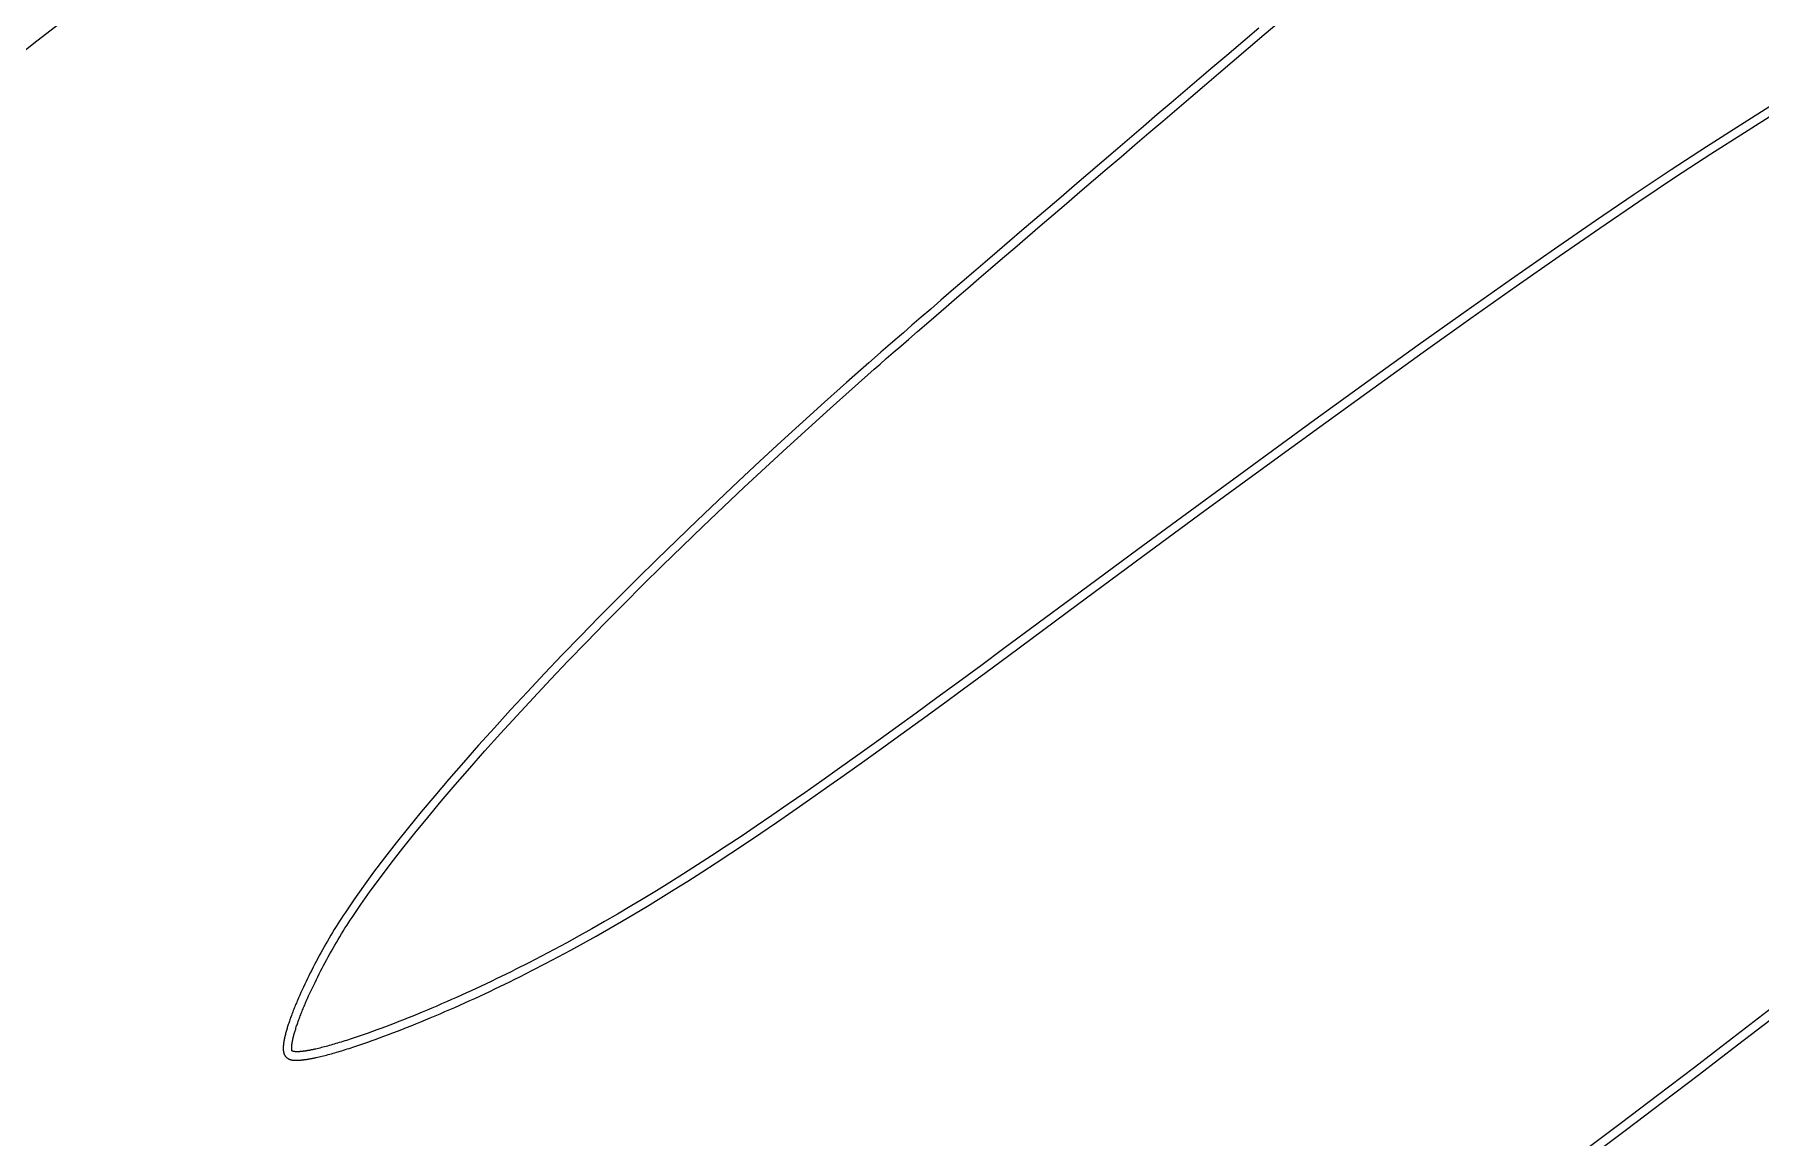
# Model space of a CAD drawing. Header units: metres. Extents: x 0 to 745, y 0 to 539.
# Drawn here: x 280.9 to 444.8, y 233.1 to 337.9 of the extents above; entities that cross this region are included whole.
import ezdxf

# ---------------------------------------------------------------- set-up
doc = ezdxf.new("R2010")
doc.units = ezdxf.units.M

msp = doc.modelspace()

# ---------------------------------------------------------------- linework, layer by layer
at = {"layer": '2', "color": 7}
for p, q in [((281.114765, 337.31863), (285.053542, 340.378645)), ((397.698956, 337.911717), (400.662815, 340.443516)), ((397.179447, 338.520435), (394.1406, 335.931248)), ((394.659368, 335.321912), (397.698956, 337.911717)), ((277.414883, 334.41894), (281.114765, 337.31863)), ((392.836332, 334.820951), (391.522745, 333.702004)), ((394.1406, 335.931248), (392.836332, 334.820951)), ((393.355277, 334.211769), (394.659368, 335.321912)), ((391.522745, 333.702004), (390.202231, 332.576464)), ((390.721409, 331.967505), (392.041824, 333.092947)), ((392.041824, 333.092947), (393.355277, 334.211769)), ((388.877185, 331.446385), (387.550001, 330.313824)), ((390.202231, 332.576464), (388.877185, 331.446385)), ((389.396429, 330.837504), (390.721409, 331.967505)), ((445.998637, 331.239249), (442.932032, 329.322583)), ((387.550001, 330.313824), (386.223074, 329.180838)), ((386.742377, 328.572064), (388.069286, 329.705004)), ((388.069286, 329.705004), (389.396429, 330.837504)), ((443.324671, 328.631311), (446.382436, 330.543009)), ((384.898797, 328.04948), (383.579564, 326.921809)), ((386.223074, 329.180838), (384.898797, 328.04948)), ((385.418103, 327.440744), (386.742377, 328.572064)), ((442.932032, 329.322583), (439.728602, 327.270332)), ((440.129859, 326.583955), (443.324671, 328.631311)), ((383.579564, 326.921809), (382.26777, 325.799879)), ((382.787056, 325.191208), (384.098863, 326.313106)), ((384.098863, 326.313106), (385.418103, 327.440744)), ((439.728602, 327.270332), (436.374862, 325.074068)), ((436.784472, 324.392483), (440.129859, 326.583955)), ((380.965809, 324.685747), (379.676074, 323.581469)), ((382.26777, 325.799879), (380.965809, 324.685747)), ((381.485081, 324.07711), (382.787056, 325.191208)), ((436.374862, 325.074068), (432.857329, 322.725364)), ((379.676074, 323.581469), (378.40096, 322.489099)), ((380.195337, 322.972873), (381.485081, 324.07711)), ((433.274985, 322.048438), (436.784472, 324.392483)), ((377.142861, 321.410695), (375.904172, 320.348313)), ((378.40096, 322.489099), (377.142861, 321.410695)), ((377.662143, 320.802222), (378.920225, 321.880557)), ((378.920225, 321.880557), (380.195337, 322.972873)), ((432.857329, 322.725364), (429.162516, 320.215792)), ((429.58787, 319.543362), (433.274985, 322.048438)), ((375.904172, 320.348313), (374.687285, 319.304007)), ((375.206666, 318.695733), (376.42349, 319.739927)), ((376.42349, 319.739927), (377.662143, 320.802222)), ((429.162516, 320.215792), (425.276939, 317.536923)), ((373.494596, 318.279835), (372.328498, 317.277852)), ((374.687285, 319.304007), (373.494596, 318.279835)), ((374.014071, 317.671699), (375.206666, 318.695733)), ((425.7096, 316.868797), (429.58787, 319.543362)), ((372.328498, 317.277852), (371.191385, 316.300113)), ((371.711162, 315.692354), (372.848103, 316.669886)), ((372.848103, 316.669886), (374.014071, 317.671699)), ((425.276939, 317.536923), (421.187114, 314.680331)), ((421.626649, 314.016287), (425.7096, 316.868797)), ((370.085652, 315.348676), (369.013692, 314.425595)), ((371.191385, 316.300113), (370.085652, 315.348676)), ((370.605647, 314.741163), (371.711162, 315.692354)), ((367.977901, 313.532927), (366.980671, 312.672727)), ((369.013692, 314.425595), (367.977901, 313.532927)), ((368.498492, 312.926043), (369.533957, 313.818372)), ((369.533957, 313.818372), (370.605647, 314.741163)), ((421.187114, 314.680331), (416.879555, 311.637587)), ((417.325489, 310.977372), (421.626649, 314.016287)), ((366.024397, 311.847052), (365.111473, 311.057958)), ((366.980671, 312.672727), (366.024397, 311.847052)), ((366.545834, 311.241005), (367.501652, 312.066234)), ((367.501652, 312.066234), (368.498492, 312.926043)), ((416.879555, 311.637587), (412.340777, 308.400263)), ((364.244294, 310.3075), (363.425252, 309.597734)), ((365.111473, 311.057958), (364.244294, 310.3075)), ((364.766867, 309.702531), (365.63344, 310.452418)), ((365.63344, 310.452418), (366.545834, 311.241005)), ((412.792594, 307.743597), (417.325489, 310.977372)), ((361.94116, 308.308504), (361.280898, 307.73315)), ((362.656743, 308.930717), (361.94116, 308.308504)), ((362.466075, 307.705676), (363.180785, 308.3271)), ((363.425252, 309.597734), (362.656743, 308.930717)), ((363.180785, 308.3271), (363.948516, 308.993405)), ((363.948516, 308.993405), (364.766867, 309.702531)), ((412.340777, 308.400263), (407.557296, 304.959931)), ((360.135912, 306.731248), (358.029623, 304.87101)), ((360.678351, 307.206713), (360.135912, 306.731248)), ((360.664056, 306.131288), (361.205311, 306.60571)), ((361.280898, 307.73315), (360.678351, 307.206713)), ((361.205311, 306.60571), (361.806783, 307.131192)), ((361.806783, 307.131192), (362.466075, 307.705676)), ((408.014437, 304.306503), (412.792594, 307.743597)), ((358.561054, 304.273865), (360.664056, 306.131288)), ((407.557296, 304.959931), (402.515628, 301.308164)), ((358.029623, 304.87101), (355.938992, 303.003889)), ((356.473545, 302.409284), (358.561054, 304.273865)), ((402.97749, 300.657633), (408.014437, 304.306503)), ((355.938992, 303.003889), (353.865855, 301.131803)), ((354.403392, 300.53951), (356.473545, 302.409284)), ((353.865855, 301.131803), (351.812053, 299.256676)), ((352.352458, 298.666508), (354.403392, 300.53951)), ((402.515628, 301.308164), (397.202286, 297.436534)), ((397.668228, 296.788529), (402.97749, 300.657633)), ((351.812053, 299.256676), (349.779421, 297.380427)), ((350.322606, 296.792243), (352.352458, 298.666508)), ((349.779421, 297.380427), (347.7698, 295.504977)), ((348.3157, 294.918679), (350.322606, 296.792243)), ((397.202286, 297.436534), (391.603787, 293.336613)), ((392.073122, 292.690733), (397.668228, 296.788529)), ((347.7698, 295.504977), (345.785027, 293.632247)), ((345.785027, 293.632247), (343.82694, 291.764158)), ((346.333602, 293.047782), (348.3157, 294.918679)), ((344.378176, 291.181516), (346.333602, 293.047782)), ((391.603787, 293.336613), (385.706646, 288.999973)), ((386.178647, 288.355789), (392.073122, 292.690733)), ((343.82694, 291.764158), (341.897378, 289.90263)), ((342.451284, 289.321847), (344.378176, 291.181516)), ((341.897378, 289.90263), (339.998179, 288.049585)), ((340.554791, 287.470738), (342.451284, 289.321847)), ((385.706646, 288.999973), (379.497377, 284.418186)), ((339.998179, 288.049585), (338.13118, 286.206944)), ((338.690558, 285.630155), (340.554791, 287.470738)), ((379.971275, 283.775239), (386.178647, 288.355789)), ((338.13118, 286.206944), (336.298222, 284.376626)), ((336.86045, 283.802062), (338.690558, 285.630155)), ((336.298222, 284.376626), (334.501141, 282.560553)), ((335.06633, 281.988425), (336.86045, 283.802062)), ((379.497377, 284.418186), (372.962496, 279.582824)), ((373.43748, 278.940624), (379.971275, 283.775239)), ((334.501141, 282.560553), (332.741775, 280.760647)), ((332.741775, 280.760647), (331.021964, 278.978826)), ((333.31006, 280.191208), (335.06633, 281.988425)), ((331.021964, 278.978826), (329.343546, 277.217014)), ((331.593503, 278.412376), (333.31006, 280.191208)), ((372.962496, 279.582824), (370.772305, 277.963169)), ((371.246108, 277.320102), (373.43748, 278.940624)), ((329.343546, 277.217014), (327.708357, 275.477129)), ((329.918524, 276.653893), (331.593503, 278.412376)), ((370.772305, 277.963169), (368.656312, 276.404306)), ((369.128661, 275.760185), (371.246108, 277.320102)), ((327.708357, 275.477129), (326.118238, 273.761094)), ((328.286984, 274.917726), (329.918524, 276.653893)), ((368.656312, 276.404306), (366.611636, 274.904339)), ((367.082269, 274.258988), (369.128661, 275.760185)), ((326.700748, 273.205838), (328.286984, 274.917726)), ((366.611636, 274.904339), (364.635397, 273.461376)), ((365.104063, 272.814627), (367.082269, 274.258988)), ((326.118238, 273.761094), (324.575026, 272.070828)), ((325.161678, 271.520195), (326.700748, 273.205838)), ((364.635397, 273.461376), (362.724714, 272.073521)), ((363.191173, 271.425216), (365.104063, 272.814627)), ((324.575026, 272.070828), (323.080559, 270.408253)), ((323.671637, 269.86276), (325.161678, 271.520195)), ((360.876706, 270.73888), (359.088493, 269.455559)), ((362.724714, 272.073521), (360.876706, 270.73888)), ((361.340728, 270.08887), (363.191173, 271.425216)), ((323.080559, 270.408253), (321.636676, 268.77529)), ((322.232489, 268.2355), (323.671637, 269.86276)), ((359.088493, 269.455559), (357.357194, 268.221663)), ((359.549859, 268.803703), (361.340728, 270.08887)), ((321.636676, 268.77529), (320.245214, 267.173859)), ((320.846097, 266.640378), (322.232489, 268.2355)), ((357.357194, 268.221663), (355.679929, 267.035298)), ((356.135367, 266.37937), (357.815695, 267.567832)), ((357.815695, 267.567832), (359.549859, 268.803703)), ((320.245214, 267.173859), (318.908013, 265.605881)), ((319.514323, 265.07936), (320.846097, 266.640378)), ((354.053816, 265.894571), (352.475977, 264.797586)), ((355.679929, 267.035298), (354.053816, 265.894571)), ((354.506004, 265.236433), (356.135367, 266.37937)), ((317.626909, 264.073277), (316.403743, 262.577968)), ((318.908013, 265.605881), (317.626909, 264.073277)), ((318.239032, 263.554411), (319.514323, 265.07936)), ((352.475977, 264.797586), (350.943529, 263.742449)), ((351.388695, 263.079593), (352.924737, 264.137136)), ((352.924737, 264.137136), (354.506004, 265.236433)), ((316.403743, 262.577968), (315.240351, 261.121875)), ((317.022085, 262.067495), (318.239032, 263.554411)), ((349.453593, 262.727266), (348.003287, 261.750143)), ((350.943529, 263.742449), (349.453593, 262.727266)), ((349.895009, 262.06192), (351.388695, 263.079593)), ((315.240351, 261.121875), (314.138572, 259.706918)), ((315.865347, 260.620577), (317.022085, 262.067495)), ((346.589732, 260.809185), (345.210046, 259.902498)), ((348.003287, 261.750143), (346.589732, 260.809185)), ((347.023224, 260.138642), (348.440808, 261.082231)), ((348.440808, 261.082231), (349.895009, 262.06192)), ((314.138572, 259.706918), (313.100245, 258.335019)), ((313.739949, 257.854595), (314.770681, 259.215622)), ((314.770681, 259.215622), (315.865347, 260.620577)), ((345.210046, 259.902498), (343.861349, 259.028188)), ((344.28642, 258.35222), (345.639384, 259.229266)), ((345.639384, 259.229266), (347.023224, 260.138642)), ((313.100245, 258.335019), (312.127207, 257.008097)), ((312.775015, 256.53946), (313.739949, 257.854595)), ((342.54076, 258.184359), (341.2454, 257.369119)), ((341.661639, 256.687575), (342.961462, 257.505618)), ((343.861349, 259.028188), (342.54076, 258.184359)), ((342.961462, 257.505618), (344.28642, 258.35222)), ((312.127207, 257.008097), (311.221296, 255.728075)), ((311.877741, 255.272183), (312.775015, 256.53946)), ((338.71884, 255.816826), (337.481879, 255.075984)), ((339.972386, 256.580573), (338.71884, 255.816826)), ((339.125921, 255.129626), (340.384082, 255.896206)), ((341.2454, 257.369119), (339.972386, 256.580573)), ((340.384082, 255.896206), (341.661639, 256.687575)), ((310.212103, 254.23582), (310.040835, 253.972385)), ((310.384352, 254.496872), (310.212103, 254.23582)), ((311.221296, 255.728075), (310.384352, 254.496872)), ((311.049992, 254.054728), (311.877741, 255.272183)), ((336.258624, 254.356152), (335.046194, 253.655437)), ((337.481879, 255.075984), (336.258624, 254.356152)), ((336.656305, 253.663292), (337.884285, 254.38595)), ((337.884285, 254.38595), (339.125921, 255.129626)), ((309.202094, 252.626203), (309.038436, 252.352512)), ((309.367224, 252.898666), (309.202094, 252.626203)), ((309.533745, 253.169708), (309.367224, 252.898666)), ((309.701575, 253.439136), (309.533745, 253.169708)), ((309.870632, 253.70676), (309.701575, 253.439136)), ((310.040835, 253.972385), (309.870632, 253.70676)), ((310.049857, 252.482582), (310.213756, 252.749516)), ((310.213756, 252.749516), (310.378885, 253.014755)), ((310.378885, 253.014755), (310.54516, 253.278096)), ((310.54516, 253.278096), (310.712493, 253.53934)), ((310.712493, 253.53934), (310.880799, 253.798284)), ((310.880799, 253.798284), (311.049992, 254.054728)), ((333.841708, 252.971944), (332.642286, 252.303779)), ((335.046194, 253.655437), (333.841708, 252.971944)), ((334.229831, 252.273493), (335.43911, 252.959768)), ((335.43911, 252.959768), (336.656305, 253.663292)), ((308.245098, 250.972359), (308.091993, 250.695336)), ((308.400167, 251.249308), (308.245098, 250.972359)), ((308.557117, 251.52599), (308.400167, 251.249308)), ((308.715866, 251.802213), (308.557117, 251.52599)), ((308.876333, 252.077784), (308.715866, 251.802213)), ((309.038436, 252.352512), (308.876333, 252.077784)), ((308.944286, 250.583475), (309.097151, 250.856642)), ((309.097151, 250.856642), (309.251852, 251.129523)), ((309.251852, 251.129523), (309.408301, 251.401916)), ((309.408301, 251.401916), (309.566412, 251.673619)), ((309.566412, 251.673619), (309.726099, 251.944432)), ((309.726099, 251.944432), (309.887277, 252.214154)), ((309.887277, 252.214154), (310.049857, 252.482582)), ((330.247111, 251.005855), (329.045597, 250.372307)), ((331.445047, 251.649047), (330.247111, 251.005855)), ((330.620787, 250.299307), (331.823539, 250.945147)), ((332.642286, 252.303779), (331.445047, 251.649047)), ((331.823539, 250.945147), (333.025597, 251.602581)), ((333.025597, 251.602581), (334.229831, 252.273493)), ((307.35877, 249.315835), (307.219159, 249.042404)), ((307.500835, 249.590345), (307.35877, 249.315835)), ((307.645271, 249.865743), (307.500835, 249.590345)), ((307.791998, 250.141835), (307.645271, 249.865743)), ((307.940932, 250.41843), (307.791998, 250.141835)), ((308.091993, 250.695336), (307.940932, 250.41843)), ((308.070444, 248.949725), (308.210492, 249.220385)), ((308.210492, 249.220385), (308.352892, 249.491966)), ((308.352892, 249.491966), (308.497558, 249.764267)), ((308.497558, 249.764267), (308.644402, 250.037086)), ((308.644402, 250.037086), (308.793341, 250.310222)), ((308.793341, 250.310222), (308.944286, 250.583475)), ((327.837624, 249.746509), (326.620312, 249.126568)), ((329.045597, 250.372307), (327.837624, 249.746509)), ((328.201719, 249.034867), (329.41447, 249.663175)), ((329.41447, 249.663175), (330.620787, 250.299307)), ((306.560762, 247.698178), (306.437587, 247.435265)), ((306.686881, 247.963325), (306.560762, 247.698178)), ((306.815862, 248.230514), (306.686881, 247.963325)), ((306.947623, 248.499552), (306.815862, 248.230514)), ((307.082083, 248.770246), (306.947623, 248.499552)), ((307.219159, 249.042404), (307.082083, 248.770246)), ((307.28437, 247.356378), (307.408497, 247.617285)), ((307.408497, 247.617285), (307.535493, 247.880321)), ((307.535493, 247.880321), (307.665272, 248.145284)), ((307.665272, 248.145284), (307.797748, 248.411973)), ((307.797748, 248.411973), (307.932834, 248.680187)), ((307.932834, 248.680187), (308.070444, 248.949725)), ((323.802941, 247.748544), (323.330054, 247.525568)), ((324.275359, 247.973605), (323.802941, 247.748544)), ((324.747019, 248.200646), (324.275359, 247.973605)), ((325.217634, 248.429565), (324.747019, 248.200646)), ((325.094317, 247.480498), (325.567852, 247.710885)), ((325.686913, 248.66026), (325.217634, 248.429565)), ((325.567852, 247.710885), (326.040109, 247.94308)), ((326.154569, 248.892629), (325.686913, 248.66026)), ((326.040109, 247.94308), (326.510807, 248.176984)), ((326.620312, 249.126568), (326.154569, 248.892629)), ((326.510807, 248.176984), (326.979664, 248.412496)), ((326.979664, 248.412496), (328.201719, 249.034867)), ((305.816398, 246.037772), (305.764942, 245.91549)), ((305.868728, 246.160936), (305.816398, 246.037772)), ((305.975959, 246.409796), (305.868728, 246.160936)), ((306.086542, 246.661851), (305.975959, 246.409796)), ((306.200395, 246.916909), (306.086542, 246.661851)), ((306.317438, 247.174778), (306.200395, 246.916909)), ((306.437587, 247.435265), (306.317438, 247.174778)), ((306.60468, 245.846912), (306.709784, 246.09082)), ((306.709784, 246.09082), (306.818274, 246.338064)), ((306.818274, 246.338064), (306.930063, 246.588443)), ((306.930063, 246.588443), (307.045067, 246.841756)), ((307.045067, 246.841756), (307.163198, 247.097801)), ((307.163198, 247.097801), (307.28437, 247.356378)), ((320.030964, 246.031673), (319.564718, 245.829053)), ((320.499051, 246.237197), (320.030964, 246.031673)), ((320.968689, 246.445521), (320.499051, 246.237197)), ((321.439591, 246.656544), (320.968689, 246.445521)), ((321.911467, 246.870162), (321.439591, 246.656544)), ((321.767542, 245.92688), (322.242109, 246.141792)), ((322.384028, 247.086274), (321.911467, 246.870162)), ((322.242109, 246.141792), (322.717375, 246.359215)), ((322.856987, 247.304777), (322.384028, 247.086274)), ((322.717375, 246.359215), (323.193059, 246.57905)), ((323.330054, 247.525568), (322.856987, 247.304777)), ((323.193059, 246.57905), (323.668877, 246.801197)), ((323.668877, 246.801197), (324.144548, 247.025554)), ((324.144548, 247.025554), (324.619789, 247.252021)), ((324.619789, 247.252021), (325.094317, 247.480498)), ((305.141784, 244.30747), (305.10461, 244.200842)), ((305.179978, 244.415283), (305.141784, 244.30747)), ((305.219184, 244.524261), (305.179978, 244.415283)), ((305.259391, 244.634383), (305.219184, 244.524261)), ((305.30059, 244.745629), (305.259391, 244.634383)), ((305.342769, 244.85798), (305.30059, 244.745629)), ((305.385921, 244.971414), (305.342769, 244.85798)), ((305.430035, 245.085912), (305.385921, 244.971414)), ((305.475101, 245.201454), (305.430035, 245.085912)), ((305.521109, 245.318019), (305.475101, 245.201454)), ((305.56805, 245.435588), (305.521109, 245.318019)), ((305.615913, 245.554139), (305.56805, 245.435588)), ((305.664689, 245.673653), (305.615913, 245.554139)), ((305.714369, 245.79411), (305.664689, 245.673653)), ((305.764942, 245.91549), (305.714369, 245.79411)), ((305.971159, 244.250224), (306.01013, 244.356928)), ((306.01013, 244.356928), (306.05011, 244.464877)), ((306.05011, 244.464877), (306.091088, 244.574043)), ((306.091088, 244.574043), (306.133054, 244.684396)), ((306.133054, 244.684396), (306.175997, 244.795908)), ((306.175997, 244.795908), (306.219906, 244.90855)), ((306.219906, 244.90855), (306.264771, 245.022294)), ((306.264771, 245.022294), (306.31058, 245.137109)), ((306.31058, 245.137109), (306.357324, 245.252969)), ((306.357324, 245.252969), (306.404991, 245.369843)), ((306.404991, 245.369843), (306.453571, 245.487704)), ((306.453571, 245.487704), (306.503053, 245.606521)), ((306.503053, 245.606521), (306.553426, 245.726267)), ((306.553426, 245.726267), (306.60468, 245.846912)), ((315.935642, 244.324914), (315.49895, 244.153037)), ((316.376773, 244.500617), (315.935642, 244.324914)), ((316.822054, 244.680044), (316.376773, 244.500617)), ((317.271196, 244.863091), (316.822054, 244.680044)), ((317.72391, 245.049657), (317.271196, 244.863091)), ((317.574484, 244.122305), (318.030054, 244.310085)), ((318.179908, 245.239638), (317.72391, 245.049657)), ((318.030054, 244.310085), (318.488865, 244.501282)), ((318.638901, 245.432933), (318.179908, 245.239638)), ((318.488865, 244.501282), (318.950632, 244.695795)), ((319.100601, 245.629439), (318.638901, 245.432933)), ((318.950632, 244.695795), (319.415075, 244.893523)), ((319.564718, 245.829053), (319.100601, 245.629439)), ((319.415075, 244.893523), (319.881912, 245.094367)), ((319.881912, 245.094367), (320.350859, 245.298225)), ((320.350859, 245.298225), (320.821634, 245.504996)), ((320.821634, 245.504996), (321.293956, 245.714582)), ((321.293956, 245.714582), (321.767542, 245.92688)), ((445.896795, 245.436412), (442.177515, 242.562205)), ((442.663034, 241.927753), (446.384794, 244.803832)), ((304.65657, 242.672469), (304.647221, 242.630603)), ((304.66621, 242.714715), (304.65657, 242.672469)), ((304.676139, 242.757343), (304.66621, 242.714715)), ((304.686353, 242.800355), (304.676139, 242.757343)), ((304.696848, 242.843752), (304.686353, 242.800355)), ((304.718701, 242.931674), (304.696848, 242.843752)), ((304.741713, 243.021064), (304.718701, 242.931674)), ((304.765872, 243.111901), (304.741713, 243.021064)), ((304.79117, 243.204164), (304.765872, 243.111901)), ((304.817597, 243.297834), (304.79117, 243.204164)), ((304.845143, 243.392891), (304.817597, 243.297834)), ((304.873797, 243.489315), (304.845143, 243.392891)), ((304.903551, 243.587084), (304.873797, 243.489315)), ((304.934395, 243.68618), (304.903551, 243.587084)), ((304.966318, 243.786581), (304.934395, 243.68618)), ((304.99931, 243.888268), (304.966318, 243.786581)), ((305.033363, 243.991221), (304.99931, 243.888268)), ((305.068466, 244.095419), (305.033363, 243.991221)), ((305.10461, 244.200842), (305.068466, 244.095419)), ((305.473432, 242.654728), (305.493609, 242.735851)), ((305.493609, 242.735851), (305.514977, 242.81871)), ((305.514977, 242.81871), (305.537526, 242.903275)), ((305.537526, 242.903275), (305.561244, 242.989517)), ((305.561244, 242.989517), (305.586122, 243.077409)), ((305.586122, 243.077409), (305.612147, 243.16692)), ((305.612147, 243.16692), (305.639311, 243.258023)), ((305.639311, 243.258023), (305.667601, 243.350688)), ((305.667601, 243.350688), (305.697008, 243.444886)), ((305.697008, 243.444886), (305.72752, 243.54059)), ((305.72752, 243.54059), (305.759127, 243.637769)), ((305.759127, 243.637769), (305.791818, 243.736395)), ((305.791818, 243.736395), (305.825582, 243.83644)), ((305.825582, 243.83644), (305.860409, 243.937874)), ((305.860409, 243.937874), (305.896288, 244.040668)), ((305.896288, 244.040668), (305.933209, 244.144795)), ((305.933209, 244.144795), (305.971159, 244.250224)), ((311.439558, 242.667188), (311.254173, 242.605034)), ((311.626854, 242.73058), (311.439558, 242.667188)), ((311.816021, 242.795196), (311.626854, 242.73058)), ((312.007021, 242.861022), (311.816021, 242.795196)), ((312.199814, 242.928045), (312.007021, 242.861022)), ((312.394361, 242.996253), (312.199814, 242.928045)), ((312.590624, 243.065632), (312.394361, 242.996253)), ((312.988165, 243.207858), (312.590624, 243.065632)), ((313.392166, 243.354627), (312.988165, 243.207858)), ((313.802336, 243.505837), (313.392166, 243.354627)), ((313.666734, 242.602596), (314.08044, 242.755108)), ((314.218389, 243.661386), (313.802336, 243.505837)), ((314.08044, 242.755108), (314.499928, 242.91194)), ((314.640034, 243.82117), (314.218389, 243.661386)), ((314.499928, 242.91194), (314.924913, 243.072993)), ((315.066984, 243.985088), (314.640034, 243.82117)), ((314.924913, 243.072993), (315.355115, 243.238165)), ((315.49895, 244.153037), (315.066984, 243.985088)), ((315.355115, 243.238165), (315.79025, 243.407356)), ((315.79025, 243.407356), (316.230037, 243.580466)), ((316.230037, 243.580466), (316.674194, 243.757395)), ((316.674194, 243.757395), (317.122437, 243.938041)), ((317.122437, 243.938041), (317.574484, 244.122305)), ((304.516829, 241.636285), (304.516786, 241.603968)), ((304.516786, 241.603968), (304.517066, 241.571811)), ((304.51716, 241.668752), (304.516829, 241.636285)), ((304.517066, 241.571811), (304.517702, 241.539822)), ((304.517784, 241.701454), (304.51716, 241.668752)), ((304.517702, 241.539822), (304.518728, 241.508012)), ((304.518784, 241.734482), (304.517784, 241.701454)), ((304.518728, 241.508012), (304.520176, 241.476391)), ((304.520157, 241.76784), (304.518784, 241.734482)), ((304.5219, 241.80153), (304.520157, 241.76784)), ((304.520176, 241.476391), (304.522082, 241.444967)), ((304.52401, 241.835553), (304.5219, 241.80153)), ((304.522082, 241.444967), (304.524477, 241.41375)), ((304.526483, 241.869911), (304.52401, 241.835553)), ((304.524477, 241.41375), (304.527397, 241.38275)), ((304.529316, 241.904606), (304.526483, 241.869911)), ((304.527397, 241.38275), (304.530874, 241.351977)), ((304.532506, 241.939641), (304.529316, 241.904606)), ((304.530874, 241.351977), (304.534942, 241.321439)), ((304.53605, 241.975017), (304.532506, 241.939641)), ((304.534942, 241.321439), (304.539635, 241.291148)), ((304.539944, 242.010737), (304.53605, 241.975017)), ((304.539635, 241.291148), (304.544987, 241.261111)), ((304.544185, 242.046802), (304.539944, 242.010737)), ((304.54877, 242.083215), (304.544185, 242.046802)), ((304.544987, 241.261111), (304.55103, 241.231339)), ((304.553695, 242.119977), (304.54877, 242.083215)), ((304.55103, 241.231339), (304.557798, 241.201842)), ((304.558957, 242.15709), (304.553695, 242.119977)), ((304.557798, 241.201842), (304.565326, 241.172628)), ((304.564554, 242.194557), (304.558957, 242.15709)), ((304.570481, 242.23238), (304.564554, 242.194557)), ((304.565326, 241.172628), (304.573646, 241.143708)), ((304.576735, 242.27056), (304.570481, 242.23238)), ((304.573646, 241.143708), (304.582792, 241.115091)), ((304.583314, 242.3091), (304.576735, 242.27056)), ((304.582792, 241.115091), (304.592798, 241.086787)), ((304.590213, 242.348001), (304.583314, 242.3091)), ((304.597431, 242.387266), (304.590213, 242.348001)), ((304.592798, 241.086787), (304.603698, 241.058804)), ((304.604962, 242.426896), (304.597431, 242.387266)), ((304.603698, 241.058804), (304.615524, 241.031154)), ((304.612805, 242.466894), (304.604962, 242.426896)), ((304.620955, 242.507262), (304.612805, 242.466894)), ((304.615524, 241.031154), (304.628311, 241.003844)), ((304.62941, 242.548001), (304.620955, 242.507262)), ((304.638166, 242.589114), (304.62941, 242.548001)), ((304.647221, 242.630603), (304.638166, 242.589114)), ((305.317077, 241.63528), (305.317176, 241.657856)), ((305.317377, 241.613552), (305.317077, 241.63528)), ((305.317176, 241.657856), (305.317638, 241.681191)), ((305.318045, 241.592668), (305.317377, 241.613552)), ((305.317638, 241.681191), (305.318404, 241.705186)), ((305.319049, 241.572627), (305.318045, 241.592668)), ((305.318404, 241.705186), (305.319474, 241.729834)), ((305.320357, 241.553426), (305.319049, 241.572627)), ((305.319474, 241.729834), (305.320849, 241.755126)), ((305.321939, 241.535062), (305.320357, 241.553426)), ((305.320849, 241.755126), (305.322529, 241.781056)), ((305.323763, 241.517534), (305.321939, 241.535062)), ((305.322529, 241.781056), (305.324513, 241.807617)), ((305.325796, 241.500837), (305.323763, 241.517534)), ((305.324513, 241.807617), (305.326802, 241.8348)), ((305.328008, 241.48497), (305.325796, 241.500837)), ((305.326802, 241.8348), (305.329396, 241.862598)), ((305.330366, 241.46993), (305.328008, 241.48497)), ((305.329396, 241.862598), (305.332295, 241.891004)), ((305.332839, 241.455715), (305.330366, 241.46993)), ((305.332295, 241.891004), (305.335499, 241.920011)), ((305.335396, 241.442322), (305.332839, 241.455715)), ((305.338005, 241.429748), (305.335396, 241.442322)), ((305.335499, 241.920011), (305.339008, 241.949611)), ((305.340634, 241.417992), (305.338005, 241.429748)), ((305.339008, 241.949611), (305.342822, 241.979796)), ((305.343251, 241.407049), (305.340634, 241.417992)), ((305.342822, 241.979796), (305.346942, 242.01056)), ((305.345826, 241.396919), (305.343251, 241.407049)), ((305.348326, 241.387598), (305.345826, 241.396919)), ((305.346942, 242.01056), (305.351367, 242.041894)), ((305.350721, 241.379084), (305.348326, 241.387598)), ((305.352977, 241.371374), (305.350721, 241.379084)), ((305.351367, 242.041894), (305.356098, 242.073792)), ((305.355064, 241.364466), (305.352977, 241.371374)), ((305.355124, 241.346245), (305.354601, 241.345134)), ((305.354601, 241.345134), (305.355495, 241.343291)), ((305.356951, 241.358358), (305.355064, 241.364466)), ((305.357055, 241.346672), (305.355124, 241.346245)), ((305.355495, 241.343291), (305.357816, 241.340664)), ((305.356098, 242.073792), (305.361134, 242.106246)), ((305.358605, 241.353045), (305.356951, 241.358358)), ((305.360384, 241.346466), (305.357055, 241.346672)), ((305.357816, 241.340664), (305.359676, 241.338921)), ((305.359995, 241.348527), (305.358605, 241.353045)), ((305.359676, 241.338921), (305.361019, 241.337952)), ((305.361089, 241.344801), (305.359995, 241.348527)), ((305.365102, 241.345678), (305.360384, 241.346466)), ((305.361019, 241.337952), (305.361877, 241.337759)), ((305.361856, 241.341863), (305.361089, 241.344801)), ((305.361134, 242.106246), (305.366477, 242.139248)), ((305.362264, 241.339712), (305.361856, 241.341863)), ((305.361877, 241.337759), (305.362282, 241.338345)), ((305.362282, 241.338345), (305.362264, 241.339712)), ((305.371199, 241.344356), (305.365102, 241.345678)), ((305.366477, 242.139248), (305.372125, 242.172792)), ((305.378666, 241.342552), (305.371199, 241.344356)), ((305.372125, 242.172792), (305.378079, 242.206869)), ((305.378079, 242.206869), (305.384339, 242.241473)), ((305.387492, 241.340314), (305.378666, 241.342552)), ((305.384339, 242.241473), (305.390906, 242.276596)), ((305.397668, 241.337694), (305.387492, 241.340314)), ((305.390906, 242.276596), (305.397779, 242.31223)), ((305.409185, 241.334741), (305.397668, 241.337694)), ((305.397779, 242.31223), (305.404958, 242.348368)), ((305.404958, 242.348368), (305.412443, 242.385002)), ((305.422033, 241.331505), (305.409185, 241.334741)), ((305.412443, 242.385002), (305.420235, 242.422126)), ((305.420235, 242.422126), (305.428334, 242.459732)), ((305.436202, 241.328036), (305.422033, 241.331505)), ((305.428334, 242.459732), (305.43674, 242.497812)), ((305.451683, 241.324385), (305.436202, 241.328036)), ((305.43674, 242.497812), (305.445452, 242.536359)), ((305.445452, 242.536359), (305.454472, 242.575366)), ((305.468466, 241.3206), (305.451683, 241.324385)), ((305.454472, 242.575366), (305.463798, 242.614825)), ((305.463798, 242.614825), (305.473432, 242.654728)), ((305.486542, 241.316733), (305.468466, 241.3206)), ((305.5059, 241.312834), (305.486542, 241.316733)), ((305.526532, 241.308951), (305.5059, 241.312834)), ((305.548428, 241.305137), (305.526532, 241.308951)), ((305.571578, 241.301439), (305.548428, 241.305137)), ((305.595972, 241.297909), (305.571578, 241.301439)), ((305.621601, 241.294596), (305.595972, 241.297909)), ((305.648455, 241.291551), (305.621601, 241.294596)), ((305.676526, 241.288824), (305.648455, 241.291551)), ((305.705802, 241.286464), (305.676526, 241.288824)), ((305.736274, 241.284521), (305.705802, 241.286464)), ((305.767934, 241.283047), (305.736274, 241.284521)), ((305.80077, 241.282089), (305.767934, 241.283047)), ((305.834775, 241.2817), (305.80077, 241.282089)), ((305.869937, 241.281928), (305.834775, 241.2817)), ((305.906248, 241.282824), (305.869937, 241.281928)), ((305.943623, 241.284281), (305.906248, 241.282824)), ((305.981977, 241.286154), (305.943623, 241.284281)), ((306.021302, 241.288445), (305.981977, 241.286154)), ((306.061588, 241.29115), (306.021302, 241.288445)), ((306.102825, 241.294271), (306.061588, 241.29115)), ((306.145006, 241.297806), (306.102825, 241.294271)), ((306.188121, 241.301754), (306.145006, 241.297806)), ((306.232161, 241.306115), (306.188121, 241.301754)), ((306.277117, 241.310889), (306.232161, 241.306115)), ((306.322981, 241.316073), (306.277117, 241.310889)), ((306.369742, 241.321669), (306.322981, 241.316073)), ((306.417392, 241.327675), (306.369742, 241.321669)), ((306.465923, 241.334089), (306.417392, 241.327675)), ((306.515324, 241.340913), (306.465923, 241.334089)), ((306.565588, 241.348144), (306.515324, 241.340913)), ((306.616704, 241.355783), (306.565588, 241.348144)), ((306.668665, 241.363829), (306.616704, 241.355783)), ((306.72146, 241.37228), (306.668665, 241.363829)), ((306.775082, 241.381136), (306.72146, 241.37228)), ((306.82952, 241.390397), (306.775082, 241.381136)), ((306.884767, 241.400061), (306.82952, 241.390397)), ((306.940812, 241.410129), (306.884767, 241.400061)), ((306.997648, 241.420599), (306.940812, 241.410129)), ((307.055264, 241.43147), (306.997648, 241.420599)), ((307.113652, 241.442743), (307.055264, 241.43147)), ((307.172804, 241.454416), (307.113652, 241.442743)), ((307.232709, 241.466488), (307.172804, 241.454416)), ((307.293359, 241.47896), (307.232709, 241.466488)), ((307.354745, 241.491829), (307.293359, 241.47896)), ((307.416857, 241.505096), (307.354745, 241.491829)), ((307.479688, 241.51876), (307.416857, 241.505096)), ((307.607498, 241.547265), (307.479688, 241.51876)), ((307.738157, 241.577324), (307.607498, 241.547265)), ((307.871624, 241.608924), (307.738157, 241.577324)), ((308.007862, 241.642051), (307.871624, 241.608924)), ((308.146831, 241.676693), (308.007862, 241.642051)), ((308.288492, 241.712835), (308.146831, 241.676693)), ((308.432805, 241.750466), (308.288492, 241.712835)), ((308.579733, 241.789571), (308.432805, 241.750466)), ((308.729235, 241.830137), (308.579733, 241.789571)), ((308.636148, 240.976834), (308.787056, 241.016921)), ((308.881273, 241.872152), (308.729235, 241.830137)), ((308.787056, 241.016921), (308.940374, 241.058445)), ((309.035808, 241.915602), (308.881273, 241.872152)), ((308.940374, 241.058445), (309.096069, 241.101395)), ((309.1928, 241.960474), (309.035808, 241.915602)), ((309.096069, 241.101395), (309.254109, 241.145758)), ((309.35221, 242.006754), (309.1928, 241.960474)), ((309.254109, 241.145758), (309.414463, 241.191522)), ((309.514, 242.05443), (309.35221, 242.006754)), ((309.414463, 241.191522), (309.577098, 241.238674)), ((309.67813, 242.103488), (309.514, 242.05443)), ((309.577098, 241.238674), (309.741981, 241.287203)), ((309.844562, 242.153915), (309.67813, 242.103488)), ((309.741981, 241.287203), (309.90908, 241.337096)), ((310.013256, 242.205698), (309.844562, 242.153915)), ((309.90908, 241.337096), (310.078364, 241.388341)), ((310.184173, 242.258823), (310.013256, 242.205698)), ((310.078364, 241.388341), (310.249799, 241.440925)), ((310.357274, 242.313279), (310.184173, 242.258823)), ((310.249799, 241.440925), (310.423355, 241.494837)), ((310.53252, 242.36905), (310.357274, 242.313279)), ((310.423355, 241.494837), (310.598997, 241.550065)), ((310.709872, 242.426124), (310.53252, 242.36905)), ((310.598997, 241.550065), (310.776695, 241.606595)), ((310.889291, 242.484489), (310.709872, 242.426124)), ((310.776695, 241.606595), (310.956416, 241.664417)), ((311.070737, 242.544129), (310.889291, 242.484489)), ((310.956416, 241.664417), (311.138127, 241.723517)), ((311.254173, 242.605034), (311.070737, 242.544129)), ((311.138127, 241.723517), (311.321797, 241.783883)), ((311.321797, 241.783883), (311.507393, 241.845503)), ((311.507393, 241.845503), (311.694883, 241.908366)), ((311.694883, 241.908366), (311.884235, 241.972458)), ((311.884235, 241.972458), (312.075416, 242.037767)), ((312.075416, 242.037767), (312.268395, 242.104282)), ((312.268395, 242.104282), (312.463139, 242.17199)), ((312.463139, 242.17199), (312.659615, 242.240879)), ((312.659615, 242.240879), (312.857792, 242.310936)), ((312.857792, 242.310936), (313.25909, 242.454505)), ((313.25909, 242.454505), (313.666734, 242.602596)), ((442.177515, 242.562205), (438.566995, 239.791455)), ((439.049766, 239.154949), (442.663034, 241.927753)), ((304.628311, 241.003844), (304.642092, 240.976886)), ((304.642092, 240.976886), (304.656901, 240.950288)), ((304.656901, 240.950288), (304.672771, 240.92406)), ((304.672771, 240.92406), (304.689736, 240.898212)), ((304.689736, 240.898212), (304.70783, 240.872753)), ((304.70783, 240.872753), (304.727085, 240.847693)), ((304.727085, 240.847693), (304.747536, 240.823041)), ((304.747536, 240.823041), (304.769217, 240.798807)), ((304.769217, 240.798807), (304.79216, 240.775)), ((304.79216, 240.775), (304.821279, 240.74703)), ((304.821279, 240.74703), (304.8509, 240.720818)), ((304.8509, 240.720818), (304.881026, 240.696312)), ((304.881026, 240.696312), (304.911657, 240.673457)), ((304.911657, 240.673457), (304.942793, 240.652199)), ((304.942793, 240.652199), (304.974436, 240.632486)), ((304.974436, 240.632486), (305.006587, 240.614262)), ((305.006587, 240.614262), (305.039246, 240.597475)), ((305.039246, 240.597475), (305.072415, 240.582071)), ((305.072415, 240.582071), (305.106093, 240.567996)), ((305.106093, 240.567996), (305.140283, 240.555197)), ((305.140283, 240.555197), (305.174985, 240.543619)), ((305.174985, 240.543619), (305.2102, 240.53321)), ((305.2102, 240.53321), (305.245929, 240.523915)), ((305.245929, 240.523915), (305.282172, 240.51568)), ((305.282172, 240.51568), (305.318931, 240.508453)), ((305.318931, 240.508453), (305.356206, 240.502179)), ((305.356206, 240.502179), (305.393999, 240.496804)), ((305.393999, 240.496804), (305.43231, 240.492276)), ((305.43231, 240.492276), (305.47114, 240.48854)), ((305.47114, 240.48854), (305.510491, 240.485542)), ((305.510491, 240.485542), (305.550362, 240.483229)), ((305.550362, 240.483229), (305.590755, 240.481548)), ((305.590755, 240.481548), (305.631671, 240.480444)), ((305.631671, 240.480444), (305.67311, 240.479864)), ((305.67311, 240.479864), (305.715074, 240.479754)), ((305.715074, 240.479754), (305.757563, 240.48006)), ((305.757563, 240.48006), (305.800579, 240.480729)), ((305.800579, 240.480729), (305.844121, 240.481707)), ((305.844121, 240.481707), (305.888192, 240.482941)), ((305.888192, 240.482941), (305.932792, 240.484376)), ((305.932792, 240.484376), (305.977996, 240.486119)), ((305.977996, 240.486119), (306.02388, 240.488311)), ((306.02388, 240.488311), (306.070445, 240.490951)), ((306.070445, 240.490951), (306.11769, 240.494036)), ((306.11769, 240.494036), (306.165614, 240.497564)), ((306.165614, 240.497564), (306.214219, 240.501533)), ((306.214219, 240.501533), (306.263504, 240.50594)), ((306.263504, 240.50594), (306.313468, 240.510783)), ((306.313468, 240.510783), (306.364112, 240.516061)), ((306.364112, 240.516061), (306.415435, 240.52177)), ((306.415435, 240.52177), (306.467437, 240.527909)), ((306.467437, 240.527909), (306.520119, 240.534476)), ((306.520119, 240.534476), (306.57348, 240.541467)), ((306.57348, 240.541467), (306.62752, 240.548882)), ((306.62752, 240.548882), (306.682239, 240.556717)), ((306.682239, 240.556717), (306.737637, 240.564971)), ((306.737637, 240.564971), (306.793713, 240.573641)), ((306.793713, 240.573641), (306.850468, 240.582726)), ((306.850468, 240.582726), (306.907901, 240.592222)), ((306.907901, 240.592222), (306.966013, 240.602129)), ((306.966013, 240.602129), (307.024802, 240.612442)), ((307.024802, 240.612442), (307.08427, 240.623161)), ((307.08427, 240.623161), (307.144416, 240.634283)), ((307.144416, 240.634283), (307.20524, 240.645806)), ((307.20524, 240.645806), (307.266741, 240.657727)), ((307.266741, 240.657727), (307.32892, 240.670045)), ((307.32892, 240.670045), (307.391777, 240.682757)), ((307.391777, 240.682757), (307.455311, 240.695862)), ((307.455311, 240.695862), (307.519522, 240.709356)), ((307.519522, 240.709356), (307.58441, 240.723237)), ((307.58441, 240.723237), (307.649976, 240.737504)), ((307.649976, 240.737504), (307.783112, 240.767186)), ((307.783112, 240.767186), (307.918884, 240.798391)), ((307.918884, 240.798391), (308.05726, 240.831106)), ((308.05726, 240.831106), (308.198206, 240.865321)), ((308.198206, 240.865321), (308.341691, 240.901022)), ((308.341691, 240.901022), (308.487682, 240.938197)), ((308.487682, 240.938197), (308.636148, 240.976834)), ((438.566995, 239.791455), (435.060645, 237.121056)), ((435.540407, 236.482326), (439.049766, 239.154949)), ((435.060645, 237.121056), (431.653872, 234.547901)), ((432.130375, 233.906784), (435.540407, 236.482326)), ((431.653872, 234.547901), (428.342085, 232.068881)), ((428.815088, 231.425227), (432.130375, 233.906784))]:
    msp.add_line(p, q, dxfattribs=at)

doc.saveas('drawing.dxf')
